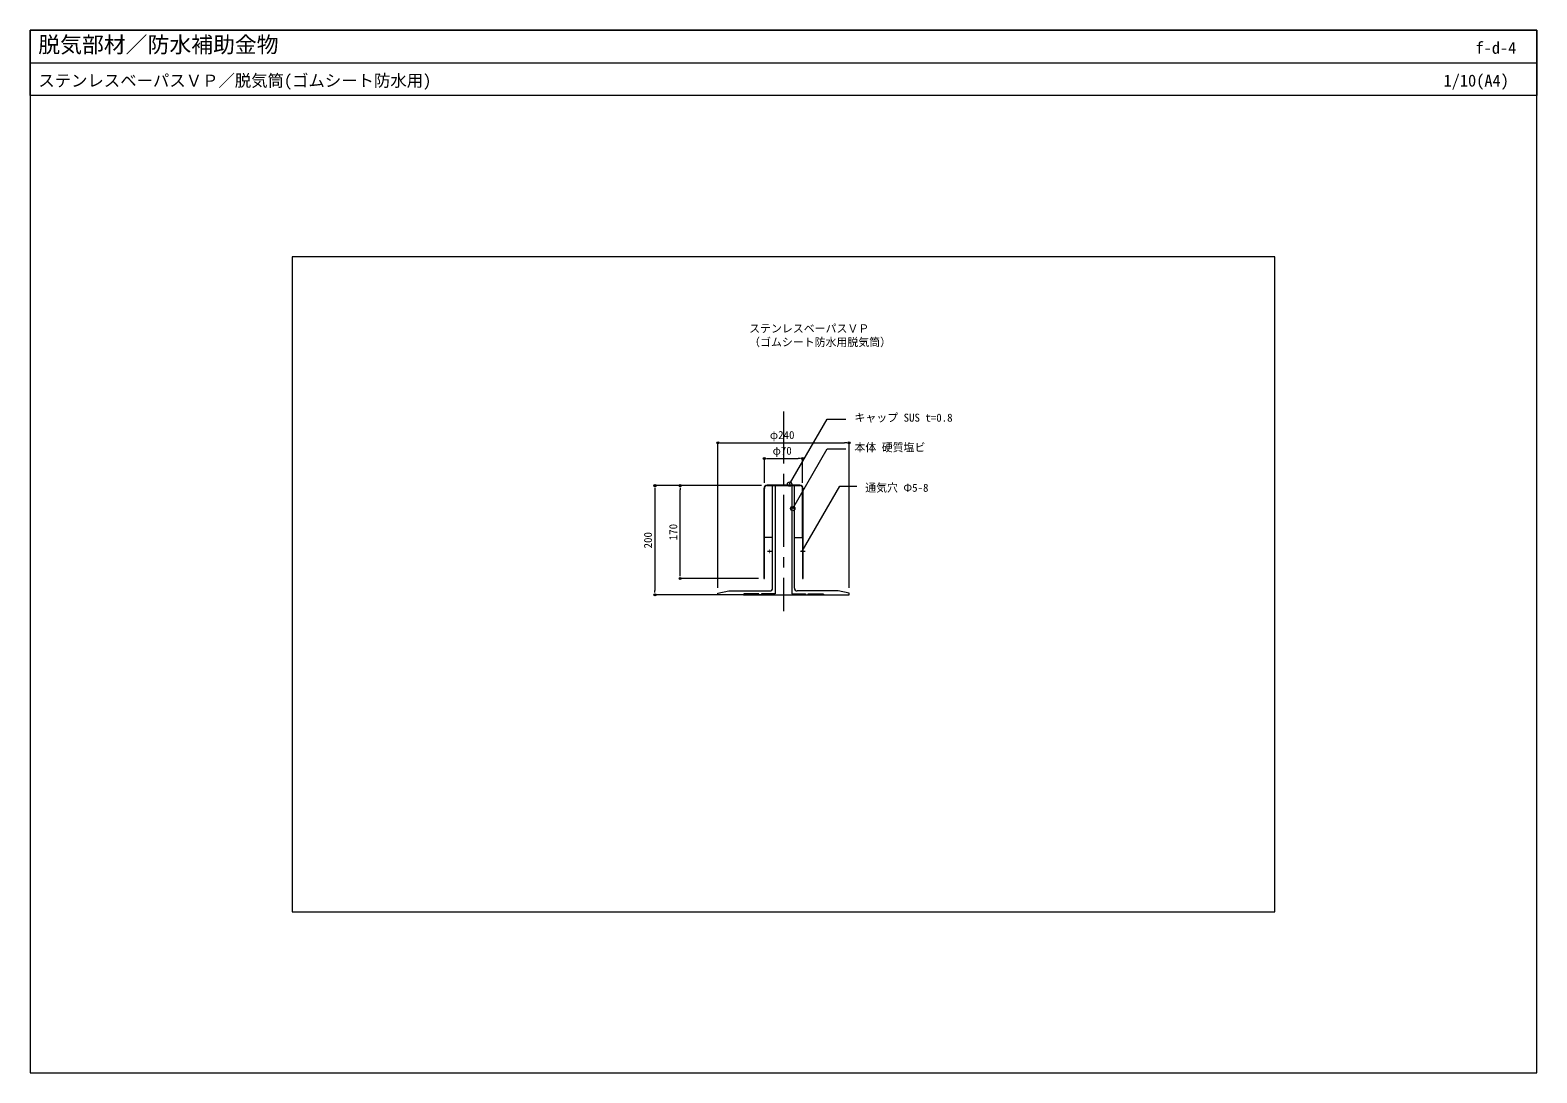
# Model space of a CAD drawing. Units: millimetres, scale not verified. Extents: x -1380 to 1380, y -955 to 955.
import ezdxf
from ezdxf.enums import TextEntityAlignment as Align

# ---------------------------------------------------------------- set-up
doc = ezdxf.new("R2010")
doc.units = ezdxf.units.MM
doc.header["$LTSCALE"] = 3
doc.linetypes.add('USER1', pattern=[50.8, 31.75, -6.35, 6.35, -6.35])
for name, color, linetype, lineweight in [('0-0_0', 7, 'Continuous', 9), ('0-2_MOJI', 7, 'Continuous', 18), ('0-3_sunpo', 7, 'Continuous', 18), ('0-4_KANAMONO', 4, 'Continuous', 18), ('0-5_kijun', 1, 'USER1', 18), ('0-6_WAKU', 7, 'Continuous', 18)]:
    doc.layers.add(name, color=color, linetype=linetype, lineweight=lineweight)
doc.styles.add('ＭＳ ゴシック', font='')
doc.styles.get('ＭＳ ゴシック').set_extended_font_data('MS Gothic')

# ---------------------------------------------------------------- blocks, each defined once
blk = doc.blocks.new('_DOT')
at = {"layer": '0-0_0'}
for p, q in [((-0.5, 0), (-1, 0)), ((0.25, 0), (-0.25, 0))]:
    blk.add_line(p, q, dxfattribs=at)
blk.add_circle((0, 0), 0.25, dxfattribs=at)

msp = doc.modelspace()

# ---------------------------------------------------------------- linework, layer by layer
at = {"layer": '0-0_0', "lineweight": 18}
msp.add_line((-1380.006, 895), (1379.994, 895), dxfattribs=at)
msp.add_lwpolyline([(-900.006, -660), (899.994, -660), (899.994, 540), (-900.006, 540)], close=True, dxfattribs=at)
at = {"layer": '0-2_MOJI'}
for points in [[(11.192, 123.431), (79.859, 242.365), (114.248, 242.365)], [(16.827, 78.757), (79.859, 187.931), (114.248, 187.931)], [(34.265, 0.566), (103.018, 119.65), (134.406, 119.65)]]:
    msp.add_lwpolyline(points, dxfattribs=at)
for centre in [(11.192, 123.431), (16.827, 78.757)]:
    msp.add_circle(centre, 4, dxfattribs=at)
at = {"layer": '0-3_sunpo'}
for p, q in [((-120.006, -66.346), (-120.006, 199.026)), ((-112.006, 199.026), (111.994, 199.026)), ((119.994, -66.346), (119.994, 199.026)), ((-35.006, 125.654), (-35.006, 170.259)), ((-27.006, 170.259), (26.994, 170.259)), ((34.994, 125.654), (34.994, 170.259)), ((-40.006, 120.654), (-235.522, 120.654)), ((-235.522, 112.654), (-235.522, -71.346)), ((-40.006, 120.654), (-189.321, 120.654)), ((-189.321, -41.346), (-189.321, 112.654)), ((-45.806, -49.346), (-189.321, -49.346)), ((-120.006, -79.346), (-235.522, -79.346))]:
    msp.add_line(p, q, dxfattribs=at)
at = {"layer": '0-4_KANAMONO'}
for p, q in [((29.994, 121.454), (-30.006, 121.454)), ((-30.006, 120.654), (-20.006, 120.654)), ((-30.006, 120.654), (29.994, 120.654)), ((29.994, 120.654), (19.994, 120.654)), ((34.994, 115.654), (34.994, -49.346)), ((-25.806, 3.154), (-25.006, 3.154)), ((34.994, 3.154), (35.794, 3.154)), ((-25.806, -1.846), (-25.006, -1.846)), ((34.994, -1.846), (35.794, -1.846)), ((-73.006, -79.346), (72.994, -79.346))]:
    msp.add_line(p, q, dxfattribs=at)
for points in [[(-20.006, -67.346), (-20.006, 120.654), (-15.006, 120.654), (-15.006, -77.346), (-40.006, -77.346), (-40.006, -79.346), (-45.006, -79.346), (-45.006, -77.346)], [(-35.806, 115.654), (-35.806, -49.346), (-35.006, -49.346), (-35.006, 115.654)], [(-20.006, 25.654), (-35.006, 25.654), (-35.006, 115.654)], [(19.994, -67.346), (19.994, 120.654), (14.994, 120.654), (14.994, -77.346), (39.994, -77.346), (39.994, -79.346), (44.994, -79.346), (44.994, -77.346)], [(19.994, 25.654), (34.994, 25.654), (34.994, 115.654)], [(34.994, -49.346), (35.794, -49.346), (35.794, 115.654)], [(-45.006, -77.346), (-72.006, -77.346), (-73.006, -78.346), (-73.006, -79.346), (-120.006, -79.346), (-120.006, -78.346), (-120.006, -76.346), (-100.006, -72.346), (-25.006, -72.346)], [(44.994, -77.346), (71.994, -77.346), (72.994, -78.346), (72.994, -79.346), (119.994, -79.346), (119.994, -78.346), (119.994, -76.346), (99.994, -72.346), (24.994, -72.346)]]:
    msp.add_lwpolyline(points, dxfattribs=at)
for centre, radius, start, end in [((-30.006, 115.654), 5.8, 90, 180), ((-30.006, 115.654), 5, 90, 180), ((-30.006, 115.654), 5, 90, 180), ((29.994, 115.654), 5.8, 0, 90), ((29.994, 115.654), 5, 0, 90), ((29.994, 115.654), 5, 0, 90), ((-25.006, -67.346), 5, 270, 0), ((24.994, -67.346), 5, 180, 270)]:
    msp.add_arc(centre, radius, start, end, dxfattribs=at)
at = {"layer": '0-5_kijun'}
for p, q in [((-0.006, 256.457), (-0.006, -109.546)), ((-29.406, 0.654), (-21.406, 0.654)), ((31.394, 0.654), (39.394, 0.654))]:
    msp.add_line(p, q, dxfattribs=at)
at = {"layer": '0-6_WAKU'}
for points in [[(1379.994, 835), (-1380.006, 835), (-1380.006, 955), (1379.994, 955)], [(-1380.006, -955), (1379.994, -955), (1379.994, 955), (-1380.006, 955)]]:
    msp.add_lwpolyline(points, close=True, dxfattribs=at)

# ---------------------------------------------------------------- block references
at = {"layer": '0-3_sunpo', "xscale": 8, "yscale": 8}
for p, rotation in [((-120.006, 199.026), 180), ((-35.006, 170.259), 180), ((-235.522, 120.654), 90), ((-189.321, 120.654), 90), ((-189.321, -49.346), 270), ((-235.522, -79.346), 270)]:
    msp.add_blockref('_DOT', p, dxfattribs=dict(at, rotation=rotation))
for p in [(119.994, 199.026), (34.994, 170.259)]:
    msp.add_blockref('_DOT', p, dxfattribs=at)

# ---------------------------------------------------------------- texts
at = {"layer": '0-2_MOJI', "style": 'ＭＳ ゴシック'}
for s, p in [('ステンレスベーパスＶＰ', (-62.955, 396.695)), ('（ゴムシート防水用脱気筒）', (-62.955, 371.695)), ('キャップ SUS t=0.8', (130.02, 233.387)), ('本体 硬質塩ビ', (130.02, 178.953)), ('通気穴 Φ5-8', (149.659, 105.039))]:
    msp.add_text(s, height=14.66, dxfattribs=at).set_placement(p, align=Align.BOTTOM_LEFT)
at = {"layer": '0-3_sunpo', "style": 'ＭＳ ゴシック'}
for s, p in [('φ240', (-25.006, 201.65)), ('φ70', (-20.006, 172.883))]:
    msp.add_text(s, height=14.66, dxfattribs=at).set_placement(p, align=Align.BOTTOM_LEFT)
for s, p in [('200', (-236.522, 5.654)), ('170', (-190.321, 20.654))]:
    msp.add_text(s, height=14.66, rotation=90, dxfattribs=at).set_placement(p, align=Align.BOTTOM_LEFT)
at = {"layer": '0-6_WAKU', "style": 'ＭＳ ゴシック'}
for s, height, p in [('脱気部材／防水補助金物', 29.33, (-1365.006, 905)), ('f-d-4', 21.99, (1267.532, 905)), ('ステンレスベーパスＶＰ／脱気筒(ゴムシート防水用)', 21.99, (-1365.006, 845)), ('1/10(A4)', 21.99, (1209.055, 845))]:
    msp.add_text(s, height=height, dxfattribs=at).set_placement(p, align=Align.BOTTOM_LEFT)

doc.saveas('drawing.dxf')
